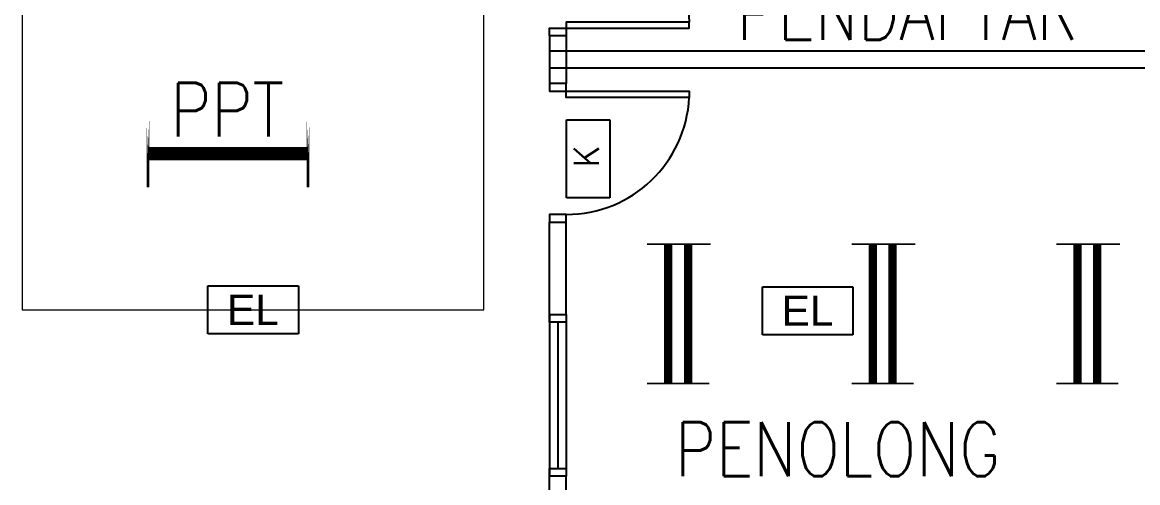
# Model space of a CAD drawing. Header units: inches. Extents: x -86408137 to 595769, y 1041006 to 3160331.
# Drawn here: x 290137 to 297386, y 1076210 to 1079201 of the extents above; entities that cross this region are included whole.
import ezdxf
from ezdxf.enums import TextEntityAlignment as Align

# ---------------------------------------------------------------- set-up
doc = ezdxf.new("R2010")
doc.units = ezdxf.units.IN
doc.header["$MEASUREMENT"] = 0
for name, color, linetype, lineweight in [('1', 8, 'Continuous', 9), ('BOMBA', 22, 'Continuous', 25), ('t3', 8, 'Continuous', 25)]:
    doc.layers.add(name, color=color, linetype=linetype, lineweight=lineweight)
for name, color, linetype in [('DOOR', 2, 'Continuous'), ('FITTING', 8, 'Continuous'), ('LAMPU', 7, 'Continuous'), ('partition', 8, 'Continuous'), ('WIN', 9, 'Continuous')]:
    doc.layers.add(name, color=color, linetype=linetype)
doc.styles.add('LAILA', font='romans.shx', dxfattribs={"width": 0.85, "height": 350})
doc.styles.add('SANSSERIF', font='SAS_____.pfb', dxfattribs={"width": 0.7, "height": 700})
doc.styles.add('SIMPLEX', font='simplex.shx', dxfattribs={"width": 0.8})

# ---------------------------------------------------------------- blocks, each defined once
blk = doc.blocks.new('dr16')
at = {"layer": 'DOOR', "color": 1}
blk.add_line((-2409712.2, -909070.8), (-2409602.2, -909070.8), dxfattribs=at)
for points in [[(-2409712.2, -909070.8), (-2409602.2, -909070.8), (-2409602.2, -909020.8), (-2409712.2, -909020.8)], [(-2410511.2, -909830.8), (-2409712.2, -909830.8), (-2409712.2, -909870.8), (-2410511.2, -909870.8)], [(-2409712.2, -909920.8), (-2409602.2, -909920.8), (-2409602.2, -909870.8), (-2409712.2, -909870.8)]]:
    blk.add_lwpolyline(points, close=True, dxfattribs=at)
at = {"layer": 'DOOR', "color": 9}
blk.add_arc((-2409712.2, -909870.8), 800, 90, 177.13402, dxfattribs=at)
blk = doc.blocks.new('emergency light R')
at = {"layer": 'LAMPU', "color": 6, "linetype": 'Continuous'}
for p, q in [((0, 4.9), (0, 247.7)), ((0, 247.7), (459.3, 247.7)), ((459.3, 247.7), (459.3, 4.9)), ((459.3, 4.9), (0, 4.9))]:
    blk.add_line(p, q, dxfattribs=at)
at = {"layer": 'LAMPU', "color": 6, "linetype": 'Continuous', "style": 'SANSSERIF'}
blk.add_text('EL', height=153.77, dxfattribs=at).set_placement((97, 50))

msp = doc.modelspace()

# ---------------------------------------------------------------- linework, layer by layer
at = {"layer": '1'}
msp.add_lwpolyline([(290137.4, 1080333.1), (290137.4, 1077333.1), (293137.4, 1077333.1), (293137.4, 1080333.1)], close=True, dxfattribs=at)
at = {"layer": 'BOMBA', "color": 8, "linetype": 'ByBlock', "ltscale": 10}
for p, q in [((293674.2, 1078061.9), (293674.2, 1078568.8)), ((293674.2, 1078568.8), (293954.9, 1078568.8)), ((293674.2, 1078061.9), (293674.2, 1078568.8)), ((293674.2, 1078568.8), (293954.9, 1078568.8)), ((293954.9, 1078568.8), (293954.9, 1078061.9)), ((293954.9, 1078568.8), (293954.9, 1078061.9)), ((293954.9, 1078061.9), (293674.2, 1078061.9)), ((293954.9, 1078061.9), (293674.2, 1078061.9))]:
    msp.add_line(p, q, dxfattribs=at)
at = {"layer": 'BOMBA', "color": 3, "linetype": 'ByBlock', "ltscale": 10}
for p, q in [((293674.2, 1078061.9), (293674.2, 1078568.8)), ((293674.2, 1078568.8), (293954.9, 1078568.8)), ((293954.9, 1078568.8), (293954.9, 1078061.9)), ((293954.9, 1078061.9), (293674.2, 1078061.9))]:
    msp.add_line(p, q, dxfattribs=at)
at = {"layer": 'FITTING', "color": 3, "const_width": 17.4}
for points in [[(290953.3, 1078566), (290953.3, 1078128.5)], [(291994.7, 1078566), (291994.7, 1078128.5)]]:
    msp.add_lwpolyline(points, close=True, dxfattribs=at)
at = {"layer": 'FITTING', "color": 3}
for points, const_width in [([(290953.3, 1078347.3), (291994.7, 1078347.3)], 86.8), ([(294334.8, 1076854.4), (294334.8, 1077754.4)], 54.6), ([(294463.7, 1076854.4), (294463.7, 1077754.4)], 54.6), ([(295664.3, 1076854.4), (295664.3, 1077754.4)], 54.6), ([(295664.3, 1076854.4), (295664.3, 1077754.4)], 54.6), ([(295793.2, 1076854.4), (295793.2, 1077754.4)], 54.6), ([(295793.2, 1076854.4), (295793.2, 1077754.4)], 54.6), ([(296993.9, 1076854.4), (296993.9, 1077754.4)], 54.6), ([(297122.7, 1076854.4), (297122.7, 1077754.4)], 54.6), ([(294197.2, 1077760.4), (294482.3, 1077760.4)], 10.9), ([(294335.9, 1077760.4), (294611.1, 1077760.4)], 10.9), ([(295526.7, 1077760.4), (295811.8, 1077760.4)], 10.9), ([(295526.7, 1077760.4), (295811.8, 1077760.4)], 10.9), ([(295665.4, 1077760.4), (295940.7, 1077760.4)], 10.9), ([(295665.4, 1077760.4), (295940.7, 1077760.4)], 10.9), ([(296856.3, 1077760.4), (297141.3, 1077760.4)], 10.9), ([(296995, 1077760.4), (297270.2, 1077760.4)], 10.9), ([(294197.2, 1076854.4), (294472.4, 1076854.4)], 10.9), ([(294326.1, 1076854.4), (294601.3, 1076854.4)], 10.9), ([(295526.7, 1076854.4), (295801.9, 1076854.4)], 10.9), ([(295526.7, 1076854.4), (295801.9, 1076854.4)], 10.9), ([(295655.6, 1076854.4), (295930.8, 1076854.4)], 10.9), ([(295655.6, 1076854.4), (295930.8, 1076854.4)], 10.9), ([(296856.3, 1076854.4), (297131.5, 1076854.4)], 10.9), ([(296985.1, 1076854.4), (297260.3, 1076854.4)], 10.9)]:
    msp.add_lwpolyline(points, dxfattribs=dict(at, const_width=const_width))
at = {"layer": 'partition'}
for p, q in [((293562.4, 1079113.1), (293562.4, 1078803.1)), ((293672.4, 1079113.1), (293672.4, 1078803.1)), ((297562.4, 1079013.1), (293562.4, 1079013.1)), ((297562.4, 1078903.1), (293562.4, 1078903.1)), ((293562.4, 1077303.1), (293562.4, 1077903.1)), ((293672.4, 1077303.1), (293672.4, 1077903.1)), ((293562.4, 1077303.1), (293672.4, 1077303.1)), ((293672.4, 1076253.1), (293562.4, 1076253.1)), ((293562.4, 1075783.1), (293562.4, 1076253.1)), ((293672.4, 1075783.1), (293672.4, 1076253.1))]:
    msp.add_line(p, q, dxfattribs=at)
at = {"layer": 'WIN'}
for p, q in [((293562.4, 1077303.1), (293562.4, 1076253.1)), ((293672.4, 1077303.1), (293672.4, 1076253.1)), ((293617.4, 1077253.1), (293617.4, 1076303.1))]:
    msp.add_line(p, q, dxfattribs=at)
for points in [[(293672.4, 1077253.1), (293562.4, 1077253.1), (293562.4, 1077303.1), (293672.4, 1077303.1)], [(293672.4, 1076253.1), (293562.4, 1076253.1), (293562.4, 1076303.1), (293672.4, 1076303.1)]]:
    msp.add_lwpolyline(points, close=True, dxfattribs=at)

# ---------------------------------------------------------------- block references
at = {"layer": 'DOOR', "xscale": -1}
msp.add_blockref('dr16', (-2116039.8, 1989033.8), dxfattribs=at)
at = {"layer": 'DOOR', "rotation": 180}
msp.add_blockref('dr16', (-2116039.8, 168882.3), dxfattribs=at)
at = {"layer": 'LAMPU', "color": 8, "xscale": 1.27951153594687, "yscale": 1.27951153594687, "zscale": 1.27951153594687}
for p in [(291343.5, 1077171.5), (294948, 1077165.6)]:
    msp.add_blockref('emergency light R', p, dxfattribs=at)

# ---------------------------------------------------------------- texts
at = {"layer": 'BOMBA', "color": 8, "linetype": 'ByBlock', "ltscale": 10, "style": 'SIMPLEX'}
msp.add_text('K', height=162.1, rotation=90, dxfattribs=at).set_placement((293883.7, 1078257.5))
msp.add_text('K', height=162.1, rotation=90, dxfattribs=at).set_placement((293883.7, 1078257.5))
at = {"layer": 'BOMBA', "color": 3, "linetype": 'ByBlock', "ltscale": 10, "style": 'SIMPLEX'}
msp.add_text('K', height=162.1, rotation=90, dxfattribs=at).set_placement((293883.7, 1078257.5))
at = {"layer": 't3', "style": 'LAILA', "width": 0.85}
for s, p in [('PENDAFTAR', (294778.7, 1079437.5)), ('PENOLONG', (294378.1, 1076602.6))]:
    msp.add_text(s, height=350, dxfattribs=at).set_placement(p, align=Align.TOP_LEFT)
msp.add_text('PPT', height=350, dxfattribs=at).set_placement((291098.9, 1078459.2))

doc.saveas('drawing.dxf')
